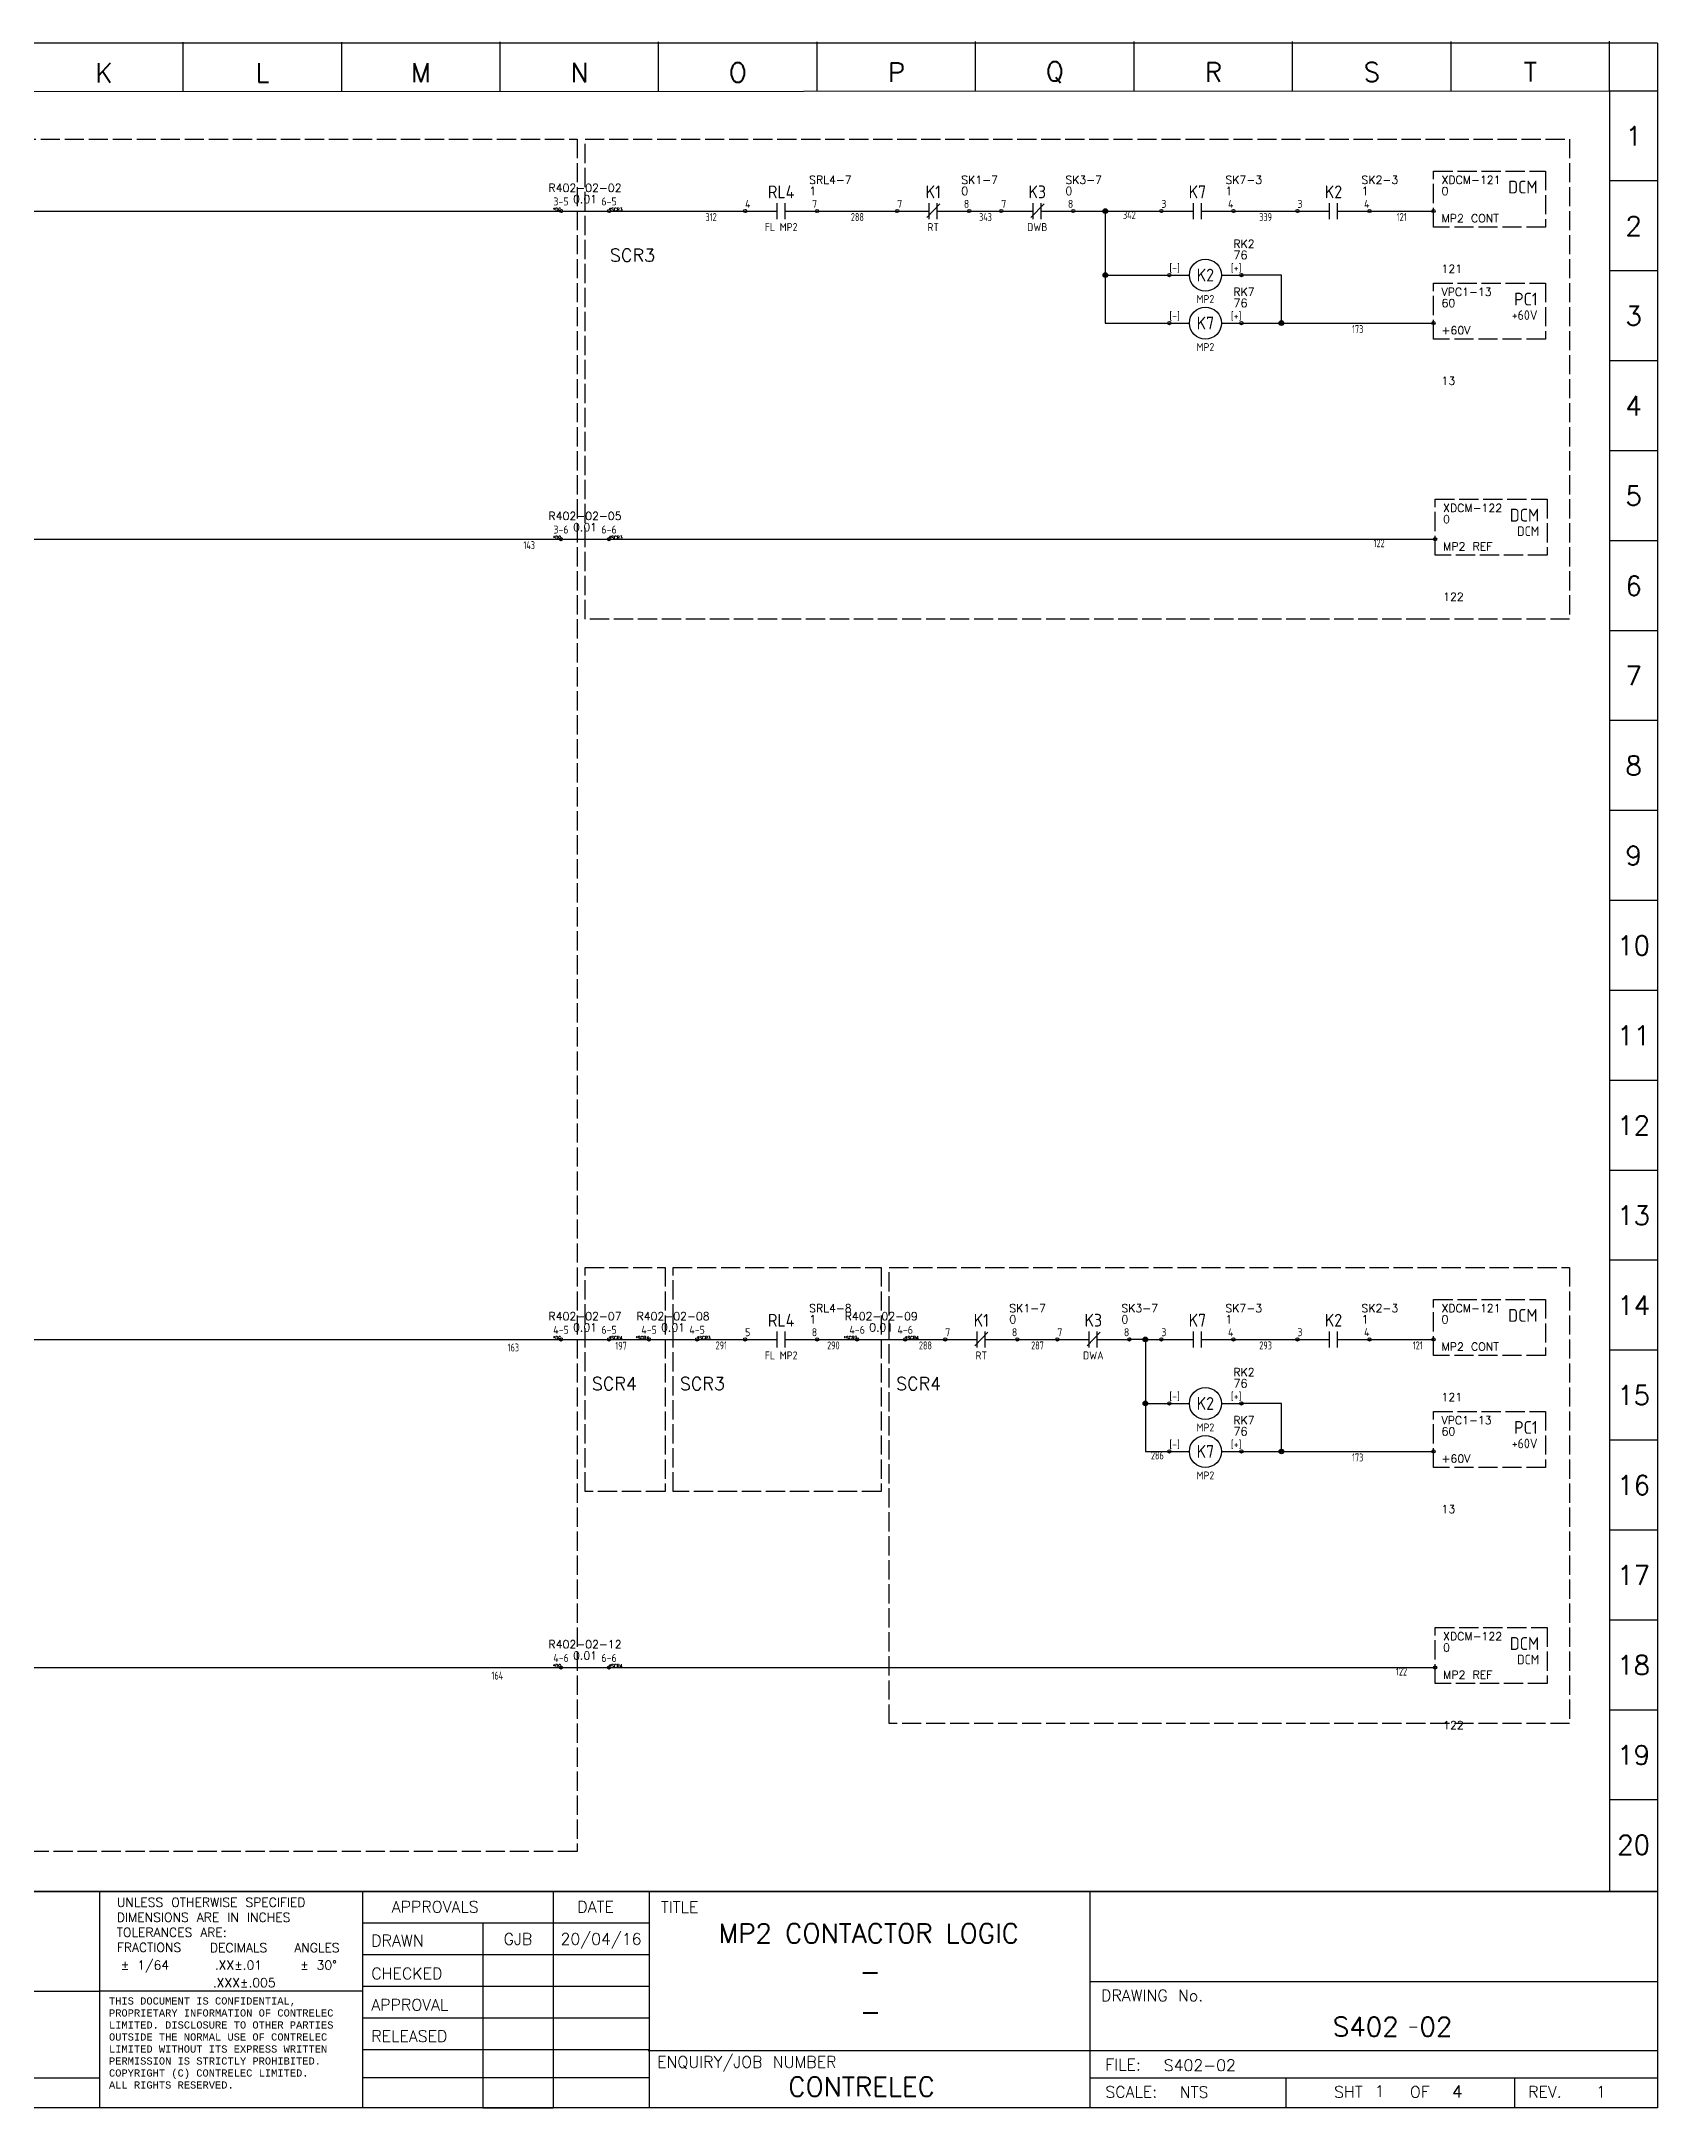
# Model space of a CAD drawing. Header units: millimetres. Extents: x 0 to 1020, y 0 to 646.
# Drawn here: x 515 to 1020, y 0 to 646 of the extents above; entities that cross this region are included whole.
import ezdxf
from ezdxf.enums import TextEntityAlignment as Align

# ---------------------------------------------------------------- set-up
doc = ezdxf.new("R2010")
doc.units = ezdxf.units.MM
doc.header["$LTSCALE"] = 0.5
doc.linetypes.add('ACAD_ISO02W100', pattern=[15, 12, -3])
for name, color, linetype in [('LOCBOX', 7, 'ACAD_ISO02W100'), ('NETLIST', 50, 'Continuous'), ('OUTLINE_0', 7, 'Continuous'), ('OUTLINE_GRID', 7, 'Continuous'), ('SYMS', 7, 'Continuous'), ('WIREFIXED', 7, 'Continuous'), ('WIRES', 7, 'Continuous')]:
    doc.layers.add(name, color=color, linetype=linetype)
doc.styles.add('MONOTXT', font='monotxt', dxfattribs={"height": 0.125})
doc.styles.get("Standard").update_dxf_attribs({"font": 'txt.shx', "bigfont": 'gbcbig.shx'})
doc.styles.add('WD', font='romans.shx', dxfattribs={"bigfont": 'gbcbig.shx'})
doc.styles.add('WD_IEC', font='isocp2.shx', dxfattribs={"width": 0.9, "height": 4})

# ---------------------------------------------------------------- blocks, each defined once
blk = doc.blocks.new('CONTRELEC 2016 BLOCK')
for p, q in [((444.47, 68.75), (444.47, 12.5)), ((512.88, 68.75), (512.88, 12.5)), ((562.5, 68.75), (562.5, 12.5)), ((587.5, 68.75), (587.5, 12.5)), ((702.25, 68.75), (702.25, 12.5)), ((587.5, 60.54), (512.88, 60.54)), ((544.24, 60.54), (544.24, 12.5)), ((587.5, 52.27), (512.88, 52.27)), ((587.5, 44.04), (512.88, 44.04)), ((702.25, 45.31), (850, 45.31)), ((362.88, 42.79), (444.47, 42.79)), ((444.47, 42.9), (513.01, 42.9)), ((587.5, 35.79), (512.88, 35.79)), ((587.5, 27.54), (512.88, 27.54)), ((587.24, 27.38), (850, 27.38)), ((362.88, 20.29), (444.47, 20.29)), ((587.5, 20.29), (512.88, 20.29)), ((702.25, 20.31), (850, 20.31)), ((753.23, 20.31), (753.23, 12.5)), ((812.7, 20.31), (812.7, 12.5))]:
    blk.add_line(p, q)
blk.add_lwpolyline([(0, 68.75), (850, 68.75), (850, 12.5), (0, 12.5)], close=True)
at = {"layer": 'OUTLINE_0', "linetype": 'Continuous'}
blk.add_line((544.24, 12.5), (562.5, 12.5), dxfattribs=at)
at = {"insert": (784.15, 34.85), "char_height": 2.5, "width": 3.4096, "attachment_point": 1}
blk.add_mtext('\\pi0.87148;-', dxfattribs=at)
at = {"layer": 'OUTLINE_0'}
for s, height, p in [('UNLESS OTHERWISE SPECIFIED', 2.35, (448.97, 64.79)), ('APPROVALS', 3, (520.53, 63.28)), ('DATE', 3, (568.82, 63.28)), ('TITLE', 3, (590.57, 63.19)), ('TOLERANCES ARE:', 2.35, (448.97, 56.96)), ('DIMENSIONS ARE IN INCHES', 2.35, (448.97, 60.88)), ('FRACTIONS', 2.35, (449.01, 53.04)), ('DECIMALS', 2.35, (473.22, 52.96)), ('ANGLES', 2.35, (495.17, 52.96)), ('DRAWN', 3, (515.21, 54.5)), ('%%P 1/64', 2.35, (450.01, 48.43)), ('.XX%%P.01', 2.35, (474.49, 48.43)), ('%%P 30%%D', 2.35, (496.69, 48.43)), ('CHECKED', 3, (515.21, 45.93)), ('.XXX%%P.005', 2.35, (473.98, 43.89)), ('DRAWING No.', 3, (705.14, 40.21)), ('APPROVAL', 3, (515.21, 37.77)), ('RELEASED', 3, (515.21, 29.61)), ('ENQUIRY/JOB NUMBER', 3, (589.63, 22.91)), ('FILE:', 3, (706.25, 22.18)), ('SCALE:', 3, (706.25, 15.11)), ('SHT    OF', 3, (765.79, 15.11))]:
    blk.add_text(s, height=height, dxfattribs=at).set_placement(p)
at = {"layer": 'OUTLINE_0', "style": 'WD'}
blk.add_text('REV.', height=3, dxfattribs=at).set_placement((816.29, 15.11))
at = {"layer": 'OUTLINE_0', "insert": (446.94, 41.22), "char_height": 1.875, "width": 63.19, "attachment_point": 1, "style": 'MONOTXT'}
blk.add_mtext('THIS DOCUMENT IS CONFIDENTIAL, PROPRIETARY INFORMATION OF CONTRELEC LIMITED. DISCLOSURE TO OTHER PARTIES OUTSIDE THE NORMAL USE OF CONTRELEC LIMITED WITHOUT ITS EXPRESS WRITTEN PERMISSION IS STRICTLY PROHIBITED. COPYRIGHT (C) CONTRELEC LIMITED.^JALL RIGHTS RESERVED.', dxfattribs=at)
at = {"layer": 'OUTLINE_0', "style": 'WD'}
for tag, height, p in [('DWGDESC1', 5, (644.66, 57.89)), ('EDBY', 3, (553.37, 56.41)), ('EDDATE', 3, (575, 56.41)), ('CKBY', 3, (553.37, 48.16)), ('CKDATE', 3, (575, 48.16)), ('DWGDESC2', 5, (645.03, 47.96)), ('DWGDESC3', 5, (645.15, 37.57)), ('PROJDESC', 5, (642.81, 17.97)), ('REVISION', 3, (835.28, 16.64))]:
    blk.add_attdef(tag, text='', height=height, dxfattribs=at).set_placement(p, align=Align.MIDDLE_CENTER)
blk.add_attdef('DWGNO', text='', height=5, dxfattribs=at).set_placement((782.6, 33.58), align=Align.MIDDLE_RIGHT)
blk.add_attdef('SHEETNO', text='', height=5, dxfattribs=at).set_placement((788, 33.58), align=Align.MIDDLE_LEFT)
for tag, p, height in [('FILENAME', (721.45, 22.05), 3), ('SCALE', (725.62, 15.05), 3), ('SH', (776.35, 15.29), 3), ('NSH', (796.5, 15.11), 3.12)]:
    blk.add_attdef(tag, p, '', height=height, dxfattribs=at)
at = {"layer": 'OUTLINE_0', "style": 'WD', "flags": 1}
blk.add_attdef('WD_TB', (567.05, 15.25), '', height=3, dxfattribs=at)
blk = doc.blocks.new('2010 Grid')
at = {"layer": 'OUTLINE_GRID'}
for p, q in [((850, 481.25), (0, 481.25)), ((466.25, 468.55), (466.25, 481.49)), ((507.5, 468.57), (507.5, 481.51)), ((548.75, 468.59), (548.75, 481.53)), ((590, 468.61), (590, 481.56)), ((631.25, 468.63), (631.25, 481.58)), ((672.5, 468.66), (672.5, 481.6)), ((713.75, 468.68), (713.75, 481.62)), ((755, 468.7), (755, 481.64)), ((796.25, 468.72), (796.25, 481.67)), ((837.5, 468.74), (837.5, 481.69)), ((850, 481.25), (850, 0)), ((837.5, 468.74), (12.5, 468.31)), ((837.5, 468.74), (837.5, 0)), ((850, 468.74), (837.5, 468.74)), ((850, 445.33), (837.5, 445.33)), ((850, 421.91), (837.5, 421.91)), ((850, 398.5), (837.5, 398.5)), ((850, 375.08), (837.5, 375.08)), ((850, 351.67), (837.5, 351.67)), ((850, 328.25), (837.5, 328.25)), ((850, 304.84), (837.5, 304.84)), ((850, 281.42), (837.5, 281.42)), ((850, 258.01), (837.5, 258.01)), ((850, 234.59), (837.5, 234.59)), ((850, 211.18), (837.5, 211.18)), ((850, 187.76), (837.5, 187.76)), ((850, 164.35), (837.5, 164.35)), ((850, 140.93), (837.5, 140.93)), ((850, 117.51), (837.5, 117.51)), ((850, 94.1), (837.5, 94.1)), ((850, 70.68), (837.5, 70.68)), ((850, 47.27), (837.5, 47.27)), ((850, 23.85), (837.5, 23.85)), ((850, 0), (0, 0))]:
    blk.add_line(p, q, dxfattribs=at)
at = {"layer": 'OUTLINE_GRID', "char_height": 5, "width": 17.7556, "attachment_point": 5}
for s, insert in [('K', (445.62, 473.5)), ('L', (486.88, 473.52)), ('M', (528.12, 473.54)), ('N', (569.38, 473.56)), ('O', (610.62, 473.59)), ('P', (651.88, 473.61)), ('Q', (693.12, 473.63)), ('R', (734.38, 473.65)), ('S', (775.62, 473.67)), ('T', (816.88, 473.69)), ('1', (843.75, 457.04)), ('2', (843.75, 433.62)), ('3', (843.75, 410.21)), ('4', (843.75, 386.79)), ('5', (843.75, 363.37)), ('6', (843.75, 339.96)), ('7', (843.75, 316.54)), ('8', (843.75, 293.13)), ('9', (843.75, 269.71)), ('10', (843.75, 246.3)), ('11', (843.75, 222.88)), ('12', (843.75, 199.47)), ('13', (843.75, 176.05)), ('14', (843.75, 152.64)), ('15', (843.75, 129.22)), ('16', (843.75, 105.81)), ('17', (843.75, 82.39)), ('18', (843.75, 58.98)), ('19', (843.75, 35.56)), ('20', (843.75, 12.15))]:
    blk.add_mtext(s, dxfattribs=dict(at, insert=insert))
blk = doc.blocks.new('INTERCONNECT-H1')
blk.add_line((-2.5, 0), (12.5, 0))
for centre in [(-2.5, 0), (12.5, 0)]:
    blk.add_circle(centre, 0.5)
at = {"style": 'WD_IEC', "flags": 1}
for tag, height, p in [('LOC', 4, (5, 10)), ('TAG1', 4, (-2.43, 3.16)), ('DESC1', 2.5, (5, -2.5))]:
    blk.add_attdef(tag, text='', height=height, dxfattribs=at).set_placement(p, align=Align.MIDDLE_CENTER)
at = {"style": 'WD_IEC', "flags": 8}
for tag, p in [('TERM01', (-2.5, 1)), ('TERM02', (12.5, 1))]:
    blk.add_attdef(tag, text='', height=2.5, dxfattribs=at).set_placement(p, align=Align.BOTTOM_CENTER)
at = {"style": 'WD_IEC', "flags": 1}
blk.add_attdef('X4TERM01', (-2.5, 0), '', height=0.5, dxfattribs=at)
blk.add_attdef('X1TERM02', text='', height=0.5, dxfattribs=at).set_placement((12.5, 0), align=Align.RIGHT)
at = {"layer": 'NETLIST'}
for tag, p in [('NETTAG', (5, 6)), ('NETVALUE', (5, 2.5))]:
    blk.add_attdef(tag, text='', height=2.5, dxfattribs=at).set_placement(p, align=Align.CENTER)
blk.add_attdef('X4TERMDESC01', text='', height=1, dxfattribs=at).set_placement((-2.5, 0), align=Align.RIGHT)
blk.add_attdef('X1TERMDESC02', (12.5, 0), '', height=1, dxfattribs=at)
blk = doc.blocks.new('CONTACTOR-H')
for p, q in [((0, 0), (6.25, 0)), ((16.25, 0), (22.5, 0))]:
    blk.add_line(p, q)
for centre, radius in [((0, 0), 0.5), ((11.25, 0), 5), ((22.5, 0), 0.5)]:
    blk.add_circle(centre, radius)
at = {"style": 'WD_IEC', "flags": 1}
blk.add_attdef('LOC', text='', height=4, dxfattribs=at).set_placement((11.25, 8.5), align=Align.MIDDLE_CENTER)
at = {"style": 'WD_IEC'}
for tag, p, height, flags in [('X4TERM01', (0, 0), 0.64, 1), ('TERM01', (0, 1), 2.5, 8), ('X1TERM02', (22.5, 0), 0.64, 1)]:
    blk.add_attdef(tag, p, '', height=height, dxfattribs=dict(at, flags=flags))
for tag, height, p in [('TAG1', 4, (11.25, 0)), ('DESC1', 2.5, (11.25, -7.5))]:
    blk.add_attdef(tag, text='', height=height, dxfattribs=at).set_placement(p, align=Align.MIDDLE_CENTER)
at = {"style": 'WD_IEC', "flags": 8}
blk.add_attdef('TERM02', text='', height=2.5, dxfattribs=at).set_placement((22.5, 1), align=Align.RIGHT)
at = {"layer": 'NETLIST'}
for tag, p, height in [('NETTAG', (20, 8.5), 2.5), ('NETVALUE', (20, 5), 2.56)]:
    blk.add_attdef(tag, p, '', height=height, dxfattribs=at)
blk = doc.blocks.new('DCM-2')
at = {"linetype": 'ACAD_ISO02W100'}
blk.add_lwpolyline([(0, 12.5), (35, 12.5), (35, -5), (0, -5)], close=True, dxfattribs=at)
blk.add_circle((0, 0), 0.5)
at = {"style": 'WD_IEC'}
for tag, height, flags, p in [('LOC', 4, 1, (32.5, 14.5)), ('DESC1', 3, 8, (32.5, 2.5))]:
    blk.add_attdef(tag, text='', height=height, dxfattribs=dict(at, flags=flags)).set_placement(p, align=Align.MIDDLE_RIGHT)
blk.add_attdef('TAG1', text='', height=4, dxfattribs=at).set_placement((32.5, 7.5), align=Align.MIDDLE_RIGHT)
at = {"style": 'WD_IEC', "flags": 1}
blk.add_attdef('X4TERM01', (0, 0), '', height=0.5, dxfattribs=at)
blk.add_attdef('TERMDESC01', text='', height=2.5).set_placement((2.5, -1), align=Align.TOP_LEFT)
blk.add_attdef('TERM01', text='', height=2.5).set_placement((2.5, -20), align=Align.BOTTOM_LEFT)
at = {"layer": 'NETLIST'}
for tag, p in [('NETTAG', (2.5, 8.5)), ('NETVALUE', (2.5, 5))]:
    blk.add_attdef(tag, p, '', height=2.5, dxfattribs=at)
blk = doc.blocks.new('WD_WNH')
at = {"linetype": 'Continuous', "style": 'WD_IEC', "width": 0.8}
blk.add_attdef('WIRENO', text='', height=2.5, dxfattribs=at).set_placement((0, 0.75), align=Align.CENTER)
at = {"style": 'WD_IEC', "flags": 1}
for tag, p in [('W08USER', (0, 0.375)), ('W04USER', (0, 0.875)), ('W05USER', (0, 0.75)), ('W09USER', (0, 0.25)), ('W03USER', (0, 1)), ('W06USER', (0, 0.625)), ('W07USER', (0, 0.5)), ('W02USER', (0, 1.125)), ('W01USER', (0, 1.25)), ('W10USER', (0, 0.125))]:
    blk.add_attdef(tag, text='', height=0.08, dxfattribs=at).set_placement(p, align=Align.CENTER)
blk = doc.blocks.new('CONTACT-NO')
for p, q in [((2.5, 0), (12.5, 0)), ((12.5, -2.5), (12.5, 2.5)), ((15, -2.5), (15, 2.5)), ((15, 0), (25, 0))]:
    blk.add_line(p, q)
for centre in [(2.5, 0), (25, 0)]:
    blk.add_circle(centre, 0.5)
at = {"style": 'WD_IEC', "flags": 1}
blk.add_attdef('LOC', text='', height=4, dxfattribs=at).set_placement((13.75, 11), align=Align.MIDDLE_CENTER)
at = {"style": 'WD_IEC'}
for tag, height, p in [('TAG1', 4, (13.75, 6)), ('DESC1', 2.5, (13.75, -5))]:
    blk.add_attdef(tag, text='', height=height, dxfattribs=at).set_placement(p, align=Align.MIDDLE_CENTER)
for tag, p, height, flags in [('X4TERM01', (2.5, 0), 0.64, 1), ('TERM01', (2.5, 1), 2.5, 8), ('X1TERM02', (25, 0), 0.64, 1)]:
    blk.add_attdef(tag, p, '', height=height, dxfattribs=dict(at, flags=flags))
at = {"style": 'WD_IEC', "flags": 8}
blk.add_attdef('TERM02', text='', height=2.5, dxfattribs=at).set_placement((25, 1), align=Align.RIGHT)
at = {"layer": 'NETLIST'}
for tag, p, height in [('NETTAG', (22.5, 8.5), 2.5), ('NETVALUE', (22.5, 5), 2.56)]:
    blk.add_attdef(tag, p, '', height=height, dxfattribs=at)
blk = doc.blocks.new('WD_WNH2')
at = {"linetype": 'Continuous', "style": 'WD_IEC', "width": 0.8}
blk.add_attdef('WIRENO', text='', height=2.5, dxfattribs=at).set_placement((0, 0), align=Align.TOP_CENTER)
at = {"style": 'WD_IEC', "flags": 1}
for tag, p in [('W02USER', (0, -1.21)), ('W03USER', (0, -1.33)), ('W04USER', (0, -1.46)), ('W05USER', (0, -1.58)), ('W06USER', (0, -1.71)), ('W07USER', (0, -1.83)), ('W08USER', (0, -1.96)), ('W09USER', (0, -2.08)), ('W01USER', (0, -1.08)), ('W10USER', (0, -2.21))]:
    blk.add_attdef(tag, text='', height=0.08, dxfattribs=at).set_placement(p, align=Align.CENTER)
blk = doc.blocks.new('CONTACT-NC')
for p, q in [((0, 0), (10, 0)), ((13.35, 2.25), (9.28, -2.05)), ((10, -2.5), (10, 2.5)), ((12.5, -2.5), (12.5, 2.5)), ((12.5, 0), (22.5, 0))]:
    blk.add_line(p, q)
for centre in [(0, 0), (22.5, 0)]:
    blk.add_circle(centre, 0.5)
at = {"style": 'WD_IEC', "flags": 1}
blk.add_attdef('LOC', text='', height=4, dxfattribs=at).set_placement((11.25, 11), align=Align.MIDDLE_CENTER)
at = {"style": 'WD_IEC'}
for tag, height, p in [('TAG1', 4, (11.25, 6)), ('DESC1', 2.5, (11.25, -5))]:
    blk.add_attdef(tag, text='', height=height, dxfattribs=at).set_placement(p, align=Align.MIDDLE_CENTER)
for tag, p, height, flags in [('X4TERM01', (0, 0), 0.64, 1), ('TERM01', (0, 1), 2.5, 8), ('X1TERM02', (22.5, 0), 0.64, 1)]:
    blk.add_attdef(tag, p, '', height=height, dxfattribs=dict(at, flags=flags))
at = {"style": 'WD_IEC', "flags": 8}
blk.add_attdef('TERM02', text='', height=2.5, dxfattribs=at).set_placement((22.5, 1), align=Align.RIGHT)
at = {"layer": 'NETLIST'}
for tag, p, height in [('NETTAG', (20, 8.5), 2.5), ('NETVALUE', (20, 5), 2.56)]:
    blk.add_attdef(tag, p, '', height=height, dxfattribs=at)
blk = doc.blocks.new('WDDOT')
for radius in [0.72, 0.449, 0.223]:
    blk.add_circle((0, 0), radius)

msp = doc.modelspace()

# ---------------------------------------------------------------- linework, layer by layer
at = {"layer": 'LOCBOX'}
for points in [[(147.5, 615), (682.5, 615), (682.5, 80), (147.5, 80)], [(685, 615), (992.5, 615), (992.5, 465), (685, 465)], [(685, 262.5), (710, 262.5), (710, 192.5), (685, 192.5)], [(712.5, 262.5), (777.5, 262.5), (777.5, 192.5), (712.5, 192.5)], [(780, 262.43), (992.5, 262.5), (992.5, 120), (780, 120)]]:
    msp.add_lwpolyline(points, close=True, dxfattribs=at)
at = {"layer": 'WIRES'}
for p, q in [((332.5, 592.5), (677.5, 592.5)), ((692.5, 592.5), (735, 592.5)), ((757.5, 592.5), (782.5, 592.5)), ((805, 592.5), (815, 592.5)), ((837.5, 592.5), (865, 592.5)), ((847.5, 592.5), (847.5, 572.5)), ((887.5, 592.5), (907.5, 592.5)), ((930, 592.5), (950, 592.5)), ((847.5, 572.5), (867.5, 572.5)), ((847.5, 572.5), (847.5, 557.5)), ((902.5, 572.5), (890, 572.5)), ((902.5, 557.5), (902.5, 572.5)), ((847.5, 557.5), (867.5, 557.5)), ((890, 557.5), (902.5, 557.5)), ((902.5, 557.5), (950, 557.5)), ((288.75, 490), (677.5, 490)), ((692.5, 490), (950.5, 490)), ((332.5, 240), (677.5, 240)), ((692.5, 240), (705, 240)), ((720, 240), (735, 240)), ((757.5, 240), (770, 240)), ((785, 240), (797.5, 240)), ((820, 240), (832.5, 240)), ((860, 240), (855, 240)), ((860, 240), (860, 220)), ((860, 240), (865, 240)), ((887.5, 240), (907.5, 240)), ((930, 240), (950, 240)), ((860, 220), (867.5, 220)), ((860, 220), (860, 205)), ((902.5, 220), (890, 220)), ((902.5, 205), (902.5, 220)), ((860, 205), (867.5, 205)), ((890, 205), (902.5, 205)), ((902.5, 205), (950, 205)), ((288.75, 137.5), (677.5, 137.5)), ((692.5, 137.5), (950.5, 137.5))]:
    msp.add_line(p, q, dxfattribs=at)

# ---------------------------------------------------------------- block references
at = {"xscale": 1.2, "yscale": 1.2, "zscale": 1.2}
msp.add_blockref('2010 Grid', (0, 67.5), dxfattribs=at)
ref = msp.add_blockref('INTERCONNECT-H1', (680, 592.5))
ref.add_attrib('TERM02', '6-5', dxfattribs={"height": 2.5, "style": 'WD_IEC'}).set_placement((692.5, 593.5), align=Align.BOTTOM_CENTER)
ref.add_attrib('TERM01', '3-5', dxfattribs={"height": 2.5, "style": 'WD_IEC'}).set_placement((677.5, 593.5), align=Align.BOTTOM_CENTER)
ref.add_attrib('NETVALUE', '0.01', dxfattribs={"layer": 'NETLIST', "height": 2.5}).set_placement((685, 595), align=Align.CENTER)
ref.add_attrib('NETTAG', 'R402-02-02', dxfattribs={"layer": 'NETLIST', "height": 2.5}).set_placement((685, 598.5), align=Align.CENTER)
ref.add_attrib('X4TERMDESC01', '*DC', dxfattribs={"layer": 'NETLIST', "height": 1}).set_placement((677.5, 592.5), align=Align.RIGHT)
ref.add_attrib('X1TERMDESC02', '*SCR3', (692.5, 592.5), dxfattribs={"layer": 'NETLIST', "height": 1})
ref = msp.add_blockref('CONTACT-NO', (732.5, 592.5))
ref.add_attrib('NETTAG', 'SRL4-7', (755, 601), dxfattribs={"layer": 'NETLIST', "height": 2.5})
ref.add_attrib('NETVALUE', '1', (755, 597.5), dxfattribs={"layer": 'NETLIST', "height": 2.56})
ref.add_attrib('TAG1', 'RL4', dxfattribs={"height": 4, "style": 'WD_IEC'}).set_placement((746.25, 598.5), align=Align.MIDDLE_CENTER)
ref.add_attrib('DESC1', 'FL MP2', dxfattribs={"height": 2.5, "style": 'WD_IEC'}).set_placement((746.25, 587.5), align=Align.MIDDLE_CENTER)
ref.add_attrib('TERM01', '4', (735, 593.5), dxfattribs={"height": 2.5, "style": 'WD_IEC'})
ref.add_attrib('TERM02', '7', dxfattribs={"height": 2.5, "style": 'WD_IEC'}).set_placement((757.5, 593.5), align=Align.RIGHT)
ref = msp.add_blockref('CONTACT-NC', (782.5, 592.5))
ref.add_attrib('TERM02', '8', dxfattribs={"height": 2.5, "style": 'WD_IEC'}).set_placement((805, 593.5), align=Align.RIGHT)
ref.add_attrib('TERM01', '7', (782.5, 593.5), dxfattribs={"height": 2.5, "style": 'WD_IEC'})
ref.add_attrib('DESC1', 'RT', dxfattribs={"height": 2.5, "style": 'WD_IEC'}).set_placement((793.75, 587.5), align=Align.MIDDLE_CENTER)
ref.add_attrib('TAG1', 'K1', dxfattribs={"height": 4, "style": 'WD_IEC'}).set_placement((793.75, 598.5), align=Align.MIDDLE_CENTER)
ref.add_attrib('NETVALUE', '0', (802.5, 597.5), dxfattribs={"layer": 'NETLIST', "height": 2.56})
ref.add_attrib('NETTAG', 'SK1-7', (802.5, 601), dxfattribs={"layer": 'NETLIST', "height": 2.5})
ref = msp.add_blockref('CONTACT-NC', (815, 592.5))
ref.add_attrib('TERM02', '8', dxfattribs={"height": 2.5, "style": 'WD_IEC'}).set_placement((837.5, 593.5), align=Align.RIGHT)
ref.add_attrib('TERM01', '7', (815, 593.5), dxfattribs={"height": 2.5, "style": 'WD_IEC'})
ref.add_attrib('DESC1', 'DWB', dxfattribs={"height": 2.5, "style": 'WD_IEC'}).set_placement((826.25, 587.5), align=Align.MIDDLE_CENTER)
ref.add_attrib('TAG1', 'K3', dxfattribs={"height": 4, "style": 'WD_IEC'}).set_placement((826.25, 598.5), align=Align.MIDDLE_CENTER)
ref.add_attrib('NETVALUE', '0', (835, 597.5), dxfattribs={"layer": 'NETLIST', "height": 2.56})
ref.add_attrib('NETTAG', 'SK3-7', (835, 601), dxfattribs={"layer": 'NETLIST', "height": 2.5})
ref = msp.add_blockref('CONTACT-NO', (862.5, 592.5))
ref.add_attrib('NETTAG', 'SK7-3', (885, 601), dxfattribs={"layer": 'NETLIST', "height": 2.5})
ref.add_attrib('NETVALUE', '1', (885, 597.5), dxfattribs={"layer": 'NETLIST', "height": 2.56})
ref.add_attrib('TAG1', 'K7', dxfattribs={"height": 4, "style": 'WD_IEC'}).set_placement((876.25, 598.5), align=Align.MIDDLE_CENTER)
ref.add_attrib('TERM01', '3', (865, 593.5), dxfattribs={"height": 2.5, "style": 'WD_IEC'})
ref.add_attrib('TERM02', '4', dxfattribs={"height": 2.5, "style": 'WD_IEC'}).set_placement((887.5, 593.5), align=Align.RIGHT)
ref = msp.add_blockref('CONTACT-NO', (905, 592.5))
ref.add_attrib('NETTAG', 'SK2-3', (927.5, 601), dxfattribs={"layer": 'NETLIST', "height": 2.5})
ref.add_attrib('NETVALUE', '1', (927.5, 597.5), dxfattribs={"layer": 'NETLIST', "height": 2.56})
ref.add_attrib('TAG1', 'K2', dxfattribs={"height": 4, "style": 'WD_IEC'}).set_placement((918.75, 598.5), align=Align.MIDDLE_CENTER)
ref.add_attrib('TERM01', '3', (907.5, 593.5), dxfattribs={"height": 2.5, "style": 'WD_IEC'})
ref.add_attrib('TERM02', '4', dxfattribs={"height": 2.5, "style": 'WD_IEC'}).set_placement((930, 593.5), align=Align.RIGHT)
for p in [(950, 592.5), (950, 240)]:
    msp.add_blockref('DCM-2', p).add_auto_attribs({'TERMDESC01': 'MP2 CONT', 'TAG1': 'DCM', 'TERM01': '121', 'NETTAG': 'XDCM-121', 'NETVALUE': '0'})
ref = msp.add_blockref('CONTACTOR-H', (867.5, 572.5))
ref.add_attrib('TERM02', '[+]', dxfattribs={"height": 2.5, "style": 'WD_IEC'}).set_placement((890, 573.5), align=Align.RIGHT)
ref.add_attrib('TERM01', '[-]', (867.5, 573.5), dxfattribs={"height": 2.5, "style": 'WD_IEC'})
ref.add_attrib('DESC1', 'MP2', dxfattribs={"height": 2.5, "style": 'WD_IEC'}).set_placement((878.75, 565), align=Align.MIDDLE_CENTER)
ref.add_attrib('TAG1', 'K2', dxfattribs={"height": 4, "style": 'WD_IEC'}).set_placement((878.75, 572.5), align=Align.MIDDLE_CENTER)
ref.add_attrib('NETVALUE', '76', (887.5, 577.5), dxfattribs={"layer": 'NETLIST', "height": 2.56})
ref.add_attrib('NETTAG', 'RK2', (887.5, 581), dxfattribs={"layer": 'NETLIST', "height": 2.5})
ref = msp.add_blockref('CONTACTOR-H', (867.5, 557.5))
ref.add_attrib('TERM02', '[+]', dxfattribs={"height": 2.5, "style": 'WD_IEC'}).set_placement((890, 558.5), align=Align.RIGHT)
ref.add_attrib('TERM01', '[-]', (867.5, 558.5), dxfattribs={"height": 2.5, "style": 'WD_IEC'})
ref.add_attrib('DESC1', 'MP2', dxfattribs={"height": 2.5, "style": 'WD_IEC'}).set_placement((878.75, 550), align=Align.MIDDLE_CENTER)
ref.add_attrib('TAG1', 'K7', dxfattribs={"height": 4, "style": 'WD_IEC'}).set_placement((878.75, 557.5), align=Align.MIDDLE_CENTER)
ref.add_attrib('NETVALUE', '76', (887.5, 562.5), dxfattribs={"layer": 'NETLIST', "height": 2.56})
ref.add_attrib('NETTAG', 'RK7', (887.5, 566), dxfattribs={"layer": 'NETLIST', "height": 2.5})
ref = msp.add_blockref('DCM-2', (950, 557.5))
ref.add_attrib('TERMDESC01', '+60V', dxfattribs={"height": 2.5}).set_placement((952.5, 556.5), align=Align.TOP_LEFT)
ref.add_attrib('DESC1', '+60V', dxfattribs={"height": 3, "style": 'WD_IEC'}).set_placement((982.5, 560), align=Align.MIDDLE_RIGHT)
ref.add_attrib('TAG1', 'PC1', dxfattribs={"height": 4, "style": 'WD_IEC'}).set_placement((982.5, 565), align=Align.MIDDLE_RIGHT)
ref.add_attrib('TERM01', '13', dxfattribs={"height": 2.5}).set_placement((952.5, 537.5), align=Align.BOTTOM_LEFT)
ref.add_attrib('NETTAG', 'VPC1-13', (952.5, 566), dxfattribs={"layer": 'NETLIST', "height": 2.5})
ref.add_attrib('NETVALUE', '60', (952.5, 562.5), dxfattribs={"layer": 'NETLIST', "height": 2.5})
ref = msp.add_blockref('INTERCONNECT-H1', (680, 490))
ref.add_attrib('TERM02', '6-6', dxfattribs={"height": 2.5, "style": 'WD_IEC'}).set_placement((692.5, 491), align=Align.BOTTOM_CENTER)
ref.add_attrib('TERM01', '3-6', dxfattribs={"height": 2.5, "style": 'WD_IEC'}).set_placement((677.5, 491), align=Align.BOTTOM_CENTER)
ref.add_attrib('NETVALUE', '0.01', dxfattribs={"layer": 'NETLIST', "height": 2.5}).set_placement((685, 492.5), align=Align.CENTER)
ref.add_attrib('NETTAG', 'R402-02-05', dxfattribs={"layer": 'NETLIST', "height": 2.5}).set_placement((685, 496), align=Align.CENTER)
ref.add_attrib('X4TERMDESC01', '*DC', dxfattribs={"layer": 'NETLIST', "height": 1}).set_placement((677.5, 490), align=Align.RIGHT)
ref.add_attrib('X1TERMDESC02', '*SCR3', (692.5, 490), dxfattribs={"layer": 'NETLIST', "height": 1})
ref = msp.add_blockref('DCM-2', (950.5, 490))
ref.add_attrib('TERMDESC01', 'MP2 REF', dxfattribs={"height": 2.5}).set_placement((953, 489), align=Align.TOP_LEFT)
ref.add_attrib('DESC1', 'DCM', dxfattribs={"height": 3, "style": 'WD_IEC'}).set_placement((983, 492.5), align=Align.MIDDLE_RIGHT)
ref.add_attrib('TAG1', 'DCM', dxfattribs={"height": 4, "style": 'WD_IEC'}).set_placement((983, 497.5), align=Align.MIDDLE_RIGHT)
ref.add_attrib('TERM01', '122', dxfattribs={"height": 2.5}).set_placement((953, 470), align=Align.BOTTOM_LEFT)
ref.add_attrib('NETTAG', 'XDCM-122', (953, 498.5), dxfattribs={"layer": 'NETLIST', "height": 2.5})
ref.add_attrib('NETVALUE', '0', (953, 495), dxfattribs={"layer": 'NETLIST', "height": 2.5})
ref = msp.add_blockref('INTERCONNECT-H1', (680, 240))
ref.add_attrib('TERM02', '6-5', dxfattribs={"height": 2.5, "style": 'WD_IEC'}).set_placement((692.5, 241), align=Align.BOTTOM_CENTER)
ref.add_attrib('TERM01', '4-5', dxfattribs={"height": 2.5, "style": 'WD_IEC'}).set_placement((677.5, 241), align=Align.BOTTOM_CENTER)
ref.add_attrib('NETVALUE', '0.01', dxfattribs={"layer": 'NETLIST', "height": 2.5}).set_placement((685, 242.5), align=Align.CENTER)
ref.add_attrib('NETTAG', 'R402-02-07', dxfattribs={"layer": 'NETLIST', "height": 2.5}).set_placement((685, 246), align=Align.CENTER)
ref.add_attrib('X4TERMDESC01', '*DC', dxfattribs={"layer": 'NETLIST', "height": 1}).set_placement((677.5, 240), align=Align.RIGHT)
ref.add_attrib('X1TERMDESC02', '*SCR4', (692.5, 240), dxfattribs={"layer": 'NETLIST', "height": 1})
ref = msp.add_blockref('INTERCONNECT-H1', (707.5, 240))
ref.add_attrib('TERM02', '4-5', dxfattribs={"height": 2.5, "style": 'WD_IEC'}).set_placement((720, 241), align=Align.BOTTOM_CENTER)
ref.add_attrib('TERM01', '4-5', dxfattribs={"height": 2.5, "style": 'WD_IEC'}).set_placement((705, 241), align=Align.BOTTOM_CENTER)
ref.add_attrib('NETVALUE', '0.01', dxfattribs={"layer": 'NETLIST', "height": 2.5}).set_placement((712.5, 242.5), align=Align.CENTER)
ref.add_attrib('NETTAG', 'R402-02-08', dxfattribs={"layer": 'NETLIST', "height": 2.5}).set_placement((712.5, 246), align=Align.CENTER)
ref.add_attrib('X4TERMDESC01', '*SCR4', dxfattribs={"layer": 'NETLIST', "height": 1}).set_placement((705, 240), align=Align.RIGHT)
ref.add_attrib('X1TERMDESC02', '*SCR3', (720, 240), dxfattribs={"layer": 'NETLIST', "height": 1})
ref = msp.add_blockref('CONTACT-NO', (732.5, 240))
ref.add_attrib('NETTAG', 'SRL4-8', (755, 248.5), dxfattribs={"layer": 'NETLIST', "height": 2.5})
ref.add_attrib('NETVALUE', '1', (755, 245), dxfattribs={"layer": 'NETLIST', "height": 2.56})
ref.add_attrib('TAG1', 'RL4', dxfattribs={"height": 4, "style": 'WD_IEC'}).set_placement((746.25, 246), align=Align.MIDDLE_CENTER)
ref.add_attrib('DESC1', 'FL MP2', dxfattribs={"height": 2.5, "style": 'WD_IEC'}).set_placement((746.25, 235), align=Align.MIDDLE_CENTER)
ref.add_attrib('TERM01', '5', (735, 241), dxfattribs={"height": 2.5, "style": 'WD_IEC'})
ref.add_attrib('TERM02', '8', dxfattribs={"height": 2.5, "style": 'WD_IEC'}).set_placement((757.5, 241), align=Align.RIGHT)
ref = msp.add_blockref('INTERCONNECT-H1', (772.5, 240))
ref.add_attrib('TERM02', '4-6', dxfattribs={"height": 2.5, "style": 'WD_IEC'}).set_placement((785, 241), align=Align.BOTTOM_CENTER)
ref.add_attrib('TERM01', '4-6', dxfattribs={"height": 2.5, "style": 'WD_IEC'}).set_placement((770, 241), align=Align.BOTTOM_CENTER)
ref.add_attrib('NETVALUE', '0.01', dxfattribs={"layer": 'NETLIST', "height": 2.5}).set_placement((777.5, 242.5), align=Align.CENTER)
ref.add_attrib('NETTAG', 'R402-02-09', dxfattribs={"layer": 'NETLIST', "height": 2.5}).set_placement((777.5, 246), align=Align.CENTER)
ref.add_attrib('X4TERMDESC01', '*SCR3', dxfattribs={"layer": 'NETLIST', "height": 1}).set_placement((770, 240), align=Align.RIGHT)
ref.add_attrib('X1TERMDESC02', '*SCR4', (785, 240), dxfattribs={"layer": 'NETLIST', "height": 1})
ref = msp.add_blockref('CONTACT-NC', (797.5, 240))
ref.add_attrib('TERM02', '8', dxfattribs={"height": 2.5, "style": 'WD_IEC'}).set_placement((820, 241), align=Align.RIGHT)
ref.add_attrib('TERM01', '7', (797.5, 241), dxfattribs={"height": 2.5, "style": 'WD_IEC'})
ref.add_attrib('DESC1', 'RT', dxfattribs={"height": 2.5, "style": 'WD_IEC'}).set_placement((808.75, 235), align=Align.MIDDLE_CENTER)
ref.add_attrib('TAG1', 'K1', dxfattribs={"height": 4, "style": 'WD_IEC'}).set_placement((808.75, 246), align=Align.MIDDLE_CENTER)
ref.add_attrib('NETVALUE', '0', (817.5, 245), dxfattribs={"layer": 'NETLIST', "height": 2.56})
ref.add_attrib('NETTAG', 'SK1-7', (817.5, 248.5), dxfattribs={"layer": 'NETLIST', "height": 2.5})
ref = msp.add_blockref('CONTACT-NC', (832.5, 240))
ref.add_attrib('TERM02', '8', dxfattribs={"height": 2.5, "style": 'WD_IEC'}).set_placement((855, 241), align=Align.RIGHT)
ref.add_attrib('TERM01', '7', (832.5, 241), dxfattribs={"height": 2.5, "style": 'WD_IEC'})
ref.add_attrib('DESC1', 'DWA', dxfattribs={"height": 2.5, "style": 'WD_IEC'}).set_placement((843.75, 235), align=Align.MIDDLE_CENTER)
ref.add_attrib('TAG1', 'K3', dxfattribs={"height": 4, "style": 'WD_IEC'}).set_placement((843.75, 246), align=Align.MIDDLE_CENTER)
ref.add_attrib('NETVALUE', '0', (852.5, 245), dxfattribs={"layer": 'NETLIST', "height": 2.56})
ref.add_attrib('NETTAG', 'SK3-7', (852.5, 248.5), dxfattribs={"layer": 'NETLIST', "height": 2.5})
ref = msp.add_blockref('CONTACT-NO', (862.5, 240))
ref.add_attrib('NETTAG', 'SK7-3', (885, 248.5), dxfattribs={"layer": 'NETLIST', "height": 2.5})
ref.add_attrib('NETVALUE', '1', (885, 245), dxfattribs={"layer": 'NETLIST', "height": 2.56})
ref.add_attrib('TAG1', 'K7', dxfattribs={"height": 4, "style": 'WD_IEC'}).set_placement((876.25, 246), align=Align.MIDDLE_CENTER)
ref.add_attrib('TERM01', '3', (865, 241), dxfattribs={"height": 2.5, "style": 'WD_IEC'})
ref.add_attrib('TERM02', '4', dxfattribs={"height": 2.5, "style": 'WD_IEC'}).set_placement((887.5, 241), align=Align.RIGHT)
ref = msp.add_blockref('CONTACT-NO', (905, 240))
ref.add_attrib('NETTAG', 'SK2-3', (927.5, 248.5), dxfattribs={"layer": 'NETLIST', "height": 2.5})
ref.add_attrib('NETVALUE', '1', (927.5, 245), dxfattribs={"layer": 'NETLIST', "height": 2.56})
ref.add_attrib('TAG1', 'K2', dxfattribs={"height": 4, "style": 'WD_IEC'}).set_placement((918.75, 246), align=Align.MIDDLE_CENTER)
ref.add_attrib('TERM01', '3', (907.5, 241), dxfattribs={"height": 2.5, "style": 'WD_IEC'})
ref.add_attrib('TERM02', '4', dxfattribs={"height": 2.5, "style": 'WD_IEC'}).set_placement((930, 241), align=Align.RIGHT)
ref = msp.add_blockref('CONTACTOR-H', (867.5, 220))
ref.add_attrib('TERM02', '[+]', dxfattribs={"height": 2.5, "style": 'WD_IEC'}).set_placement((890, 221), align=Align.RIGHT)
ref.add_attrib('TERM01', '[-]', (867.5, 221), dxfattribs={"height": 2.5, "style": 'WD_IEC'})
ref.add_attrib('DESC1', 'MP2', dxfattribs={"height": 2.5, "style": 'WD_IEC'}).set_placement((878.75, 212.5), align=Align.MIDDLE_CENTER)
ref.add_attrib('TAG1', 'K2', dxfattribs={"height": 4, "style": 'WD_IEC'}).set_placement((878.75, 220), align=Align.MIDDLE_CENTER)
ref.add_attrib('NETVALUE', '76', (887.5, 225), dxfattribs={"layer": 'NETLIST', "height": 2.56})
ref.add_attrib('NETTAG', 'RK2', (887.5, 228.5), dxfattribs={"layer": 'NETLIST', "height": 2.5})
ref = msp.add_blockref('CONTACTOR-H', (867.5, 205))
ref.add_attrib('TERM02', '[+]', dxfattribs={"height": 2.5, "style": 'WD_IEC'}).set_placement((890, 206), align=Align.RIGHT)
ref.add_attrib('TERM01', '[-]', (867.5, 206), dxfattribs={"height": 2.5, "style": 'WD_IEC'})
ref.add_attrib('DESC1', 'MP2', dxfattribs={"height": 2.5, "style": 'WD_IEC'}).set_placement((878.75, 197.5), align=Align.MIDDLE_CENTER)
ref.add_attrib('TAG1', 'K7', dxfattribs={"height": 4, "style": 'WD_IEC'}).set_placement((878.75, 205), align=Align.MIDDLE_CENTER)
ref.add_attrib('NETVALUE', '76', (887.5, 210), dxfattribs={"layer": 'NETLIST', "height": 2.56})
ref.add_attrib('NETTAG', 'RK7', (887.5, 213.5), dxfattribs={"layer": 'NETLIST', "height": 2.5})
ref = msp.add_blockref('DCM-2', (950, 205))
ref.add_attrib('TERMDESC01', '+60V', dxfattribs={"height": 2.5}).set_placement((952.5, 204), align=Align.TOP_LEFT)
ref.add_attrib('DESC1', '+60V', dxfattribs={"height": 3, "style": 'WD_IEC'}).set_placement((982.5, 207.5), align=Align.MIDDLE_RIGHT)
ref.add_attrib('TAG1', 'PC1', dxfattribs={"height": 4, "style": 'WD_IEC'}).set_placement((982.5, 212.5), align=Align.MIDDLE_RIGHT)
ref.add_attrib('TERM01', '13', dxfattribs={"height": 2.5}).set_placement((952.5, 185), align=Align.BOTTOM_LEFT)
ref.add_attrib('NETTAG', 'VPC1-13', (952.5, 213.5), dxfattribs={"layer": 'NETLIST', "height": 2.5})
ref.add_attrib('NETVALUE', '60', (952.5, 210), dxfattribs={"layer": 'NETLIST', "height": 2.5})
ref = msp.add_blockref('DCM-2', (950.5, 137.5))
ref.add_attrib('TERMDESC01', 'MP2 REF', dxfattribs={"height": 2.5}).set_placement((953, 136.5), align=Align.TOP_LEFT)
ref.add_attrib('DESC1', 'DCM', dxfattribs={"height": 3, "style": 'WD_IEC'}).set_placement((983, 140), align=Align.MIDDLE_RIGHT)
ref.add_attrib('TAG1', 'DCM', dxfattribs={"height": 4, "style": 'WD_IEC'}).set_placement((983, 145), align=Align.MIDDLE_RIGHT)
ref.add_attrib('TERM01', '122', dxfattribs={"height": 2.5}).set_placement((953, 117.5), align=Align.BOTTOM_LEFT)
ref.add_attrib('NETTAG', 'XDCM-122', (953, 146), dxfattribs={"layer": 'NETLIST', "height": 2.5})
ref.add_attrib('NETVALUE', '0', (953, 142.5), dxfattribs={"layer": 'NETLIST', "height": 2.5})
ref = msp.add_blockref('INTERCONNECT-H1', (680, 137.5))
ref.add_attrib('TERM02', '6-6', dxfattribs={"height": 2.5, "style": 'WD_IEC'}).set_placement((692.5, 138.5), align=Align.BOTTOM_CENTER)
ref.add_attrib('TERM01', '4-6', dxfattribs={"height": 2.5, "style": 'WD_IEC'}).set_placement((677.5, 138.5), align=Align.BOTTOM_CENTER)
ref.add_attrib('NETVALUE', '0.01', dxfattribs={"layer": 'NETLIST', "height": 2.5}).set_placement((685, 140), align=Align.CENTER)
ref.add_attrib('NETTAG', 'R402-02-12', dxfattribs={"layer": 'NETLIST', "height": 2.5}).set_placement((685, 143.5), align=Align.CENTER)
ref.add_attrib('X4TERMDESC01', '*DC', dxfattribs={"layer": 'NETLIST', "height": 1}).set_placement((677.5, 137.5), align=Align.RIGHT)
ref.add_attrib('X1TERMDESC02', '*SCR4', (692.5, 137.5), dxfattribs={"layer": 'NETLIST', "height": 1})
msp.add_blockref('CONTRELEC 2016 BLOCK', (0, -15), dxfattribs=at).add_auto_attribs({'DWGNO': 'S402', 'FILENAME': 'S402-02', 'DWGDESC1': 'MP2 CONTACTOR LOGIC', 'DWGDESC2': '-', 'DWGDESC3': '-', 'SH': '1', 'NSH': '4', 'SCALE': 'NTS', 'EDBY': 'GJB', 'EDDATE': '20/04/16', 'PROJDESC': 'CONTRELEC', 'SHEETNO': '02', 'REVISION': '1'})
at = {"layer": 'SYMS'}
for p in [(847.5, 592.5), (847.5, 572.5), (902.5, 557.5), (860, 240), (860, 220), (902.5, 205)]:
    msp.add_blockref('WDDOT', p, dxfattribs=at)
at = {"layer": 'WIREFIXED'}
ref = msp.add_blockref('WD_WNH2', (724.32, 592.5), dxfattribs=at)
ref.add_attrib('WIRENOF', '312', dxfattribs={"linetype": 'Continuous', "height": 2.5, "style": 'WD_IEC', "width": 0.8}).set_placement((724.37, 591.87), align=Align.TOP_CENTER)
ref = msp.add_blockref('WD_WNH2', (770, 592.5), dxfattribs=at)
ref.add_attrib('WIRENOF', '288', dxfattribs={"linetype": 'Continuous', "height": 2.5, "style": 'WD_IEC', "width": 0.8}).set_placement((770.06, 591.87), align=Align.TOP_CENTER)
ref = msp.add_blockref('WD_WNH2', (810, 592.5), dxfattribs=at)
ref.add_attrib('WIRENOF', '343', dxfattribs={"linetype": 'Continuous', "height": 2.5, "style": 'WD_IEC', "width": 0.8}).set_placement((810.06, 591.87), align=Align.TOP_CENTER)
ref = msp.add_blockref('WD_WNH2', (855, 592.5), dxfattribs=at)
ref.add_attrib('WIRENOF', '342', dxfattribs={"linetype": 'Continuous', "height": 2.5, "style": 'WD_IEC', "width": 0.8}).set_placement((855, 592.5), align=Align.TOP_CENTER)
ref = msp.add_blockref('WD_WNH2', (897.5, 592.5), dxfattribs=at)
ref.add_attrib('WIRENOF', '339', dxfattribs={"linetype": 'Continuous', "height": 2.5, "style": 'WD_IEC', "width": 0.8}).set_placement((897.56, 591.87), align=Align.TOP_CENTER)
ref = msp.add_blockref('WD_WNH2', (940, 592.5), dxfattribs=at)
ref.add_attrib('WIRENOF', '121', dxfattribs={"linetype": 'Continuous', "height": 2.5, "style": 'WD_IEC', "width": 0.8}).set_placement((940.06, 591.87), align=Align.TOP_CENTER)
ref = msp.add_blockref('WD_WNH2', (926.25, 557.5), dxfattribs=at)
ref.add_attrib('WIRENOF', '173', dxfattribs={"linetype": 'Continuous', "height": 2.5, "style": 'WD_IEC', "width": 0.8}).set_placement((926.31, 556.87), align=Align.TOP_CENTER)
ref = msp.add_blockref('WD_WNH2', (667.5, 490), dxfattribs=at)
ref.add_attrib('WIRENOF', '143', dxfattribs={"linetype": 'Continuous', "height": 2.5, "style": 'WD_IEC', "width": 0.8}).set_placement((667.56, 489.37), align=Align.TOP_CENTER)
ref = msp.add_blockref('WD_WNH2', (933, 490), dxfattribs=at)
ref.add_attrib('WIRENOF', '122', dxfattribs={"linetype": 'Continuous', "height": 2.5, "style": 'WD_IEC', "width": 0.8}).set_placement((933, 490), align=Align.TOP_CENTER)
ref = msp.add_blockref('WD_WNH', (696.25, 240), dxfattribs=dict(at, xscale=-1, rotation=180))
ref.add_attrib('WIRENOF', '197', dxfattribs={"linetype": 'Continuous', "height": 2.5, "style": 'WD_IEC', "width": 0.8}).set_placement((696.25, 236.75), align=Align.CENTER)
ref = msp.add_blockref('WD_WNH2', (727.5, 240), dxfattribs=at)
ref.add_attrib('WIRENOF', '291', dxfattribs={"linetype": 'Continuous', "height": 2.5, "style": 'WD_IEC', "width": 0.8}).set_placement((727.56, 239.37), align=Align.TOP_CENTER)
ref = msp.add_blockref('WD_WNH2', (762.5, 240), dxfattribs=at)
ref.add_attrib('WIRENOF', '290', dxfattribs={"linetype": 'Continuous', "height": 2.5, "style": 'WD_IEC', "width": 0.8}).set_placement((762.56, 239.37), align=Align.TOP_CENTER)
ref = msp.add_blockref('WD_WNH2', (791.25, 240), dxfattribs=at)
ref.add_attrib('WIRENOF', '288', dxfattribs={"linetype": 'Continuous', "height": 2.5, "style": 'WD_IEC', "width": 0.8}).set_placement((791.31, 239.37), align=Align.TOP_CENTER)
ref = msp.add_blockref('WD_WNH2', (826.25, 240), dxfattribs=at)
ref.add_attrib('WIRENOF', '287', dxfattribs={"linetype": 'Continuous', "height": 2.5, "style": 'WD_IEC', "width": 0.8}).set_placement((826.31, 239.37), align=Align.TOP_CENTER)
ref = msp.add_blockref('WD_WNH2', (897.5, 240), dxfattribs=at)
ref.add_attrib('WIRENOF', '293', dxfattribs={"linetype": 'Continuous', "height": 2.5, "style": 'WD_IEC', "width": 0.8}).set_placement((897.56, 239.37), align=Align.TOP_CENTER)
ref = msp.add_blockref('WD_WNH2', (945, 240), dxfattribs=at)
ref.add_attrib('WIRENOF', '121', dxfattribs={"linetype": 'Continuous', "height": 2.5, "style": 'WD_IEC', "width": 0.8}).set_placement((945.06, 239.37), align=Align.TOP_CENTER)
ref = msp.add_blockref('WD_WNH2', (662.5, 240), dxfattribs=at)
ref.add_attrib('WIRENOF', '163', dxfattribs={"linetype": 'Continuous', "height": 2.5, "style": 'WD_IEC', "width": 0.8}).set_placement((662.61, 238.73), align=Align.TOP_CENTER)
ref = msp.add_blockref('WD_WNH2', (863.75, 205), dxfattribs=at)
ref.add_attrib('WIRENOF', '286', dxfattribs={"linetype": 'Continuous', "height": 2.5, "style": 'WD_IEC', "width": 0.8}).set_placement((863.75, 205), align=Align.TOP_CENTER)
ref = msp.add_blockref('WD_WNH2', (926.25, 205), dxfattribs=at)
ref.add_attrib('WIRENOF', '173', dxfattribs={"linetype": 'Continuous', "height": 2.5, "style": 'WD_IEC', "width": 0.8}).set_placement((926.31, 204.37), align=Align.TOP_CENTER)
ref = msp.add_blockref('WD_WNH2', (657.5, 137.5), dxfattribs=at)
ref.add_attrib('WIRENOF', '164', dxfattribs={"linetype": 'Continuous', "height": 2.5, "style": 'WD_IEC', "width": 0.8}).set_placement((657.61, 136.23), align=Align.TOP_CENTER)
ref = msp.add_blockref('WD_WNH2', (940, 137.5), dxfattribs=at)
ref.add_attrib('WIRENOF', '122', dxfattribs={"linetype": 'Continuous', "height": 2.5, "style": 'WD_IEC', "width": 0.8}).set_placement((940, 137.5), align=Align.TOP_CENTER)

# ---------------------------------------------------------------- texts
at = {"layer": 'LOCBOX'}
for s, p in [('SCR3', (699.83, 575.5)), ('SCR4', (694.17, 223)), ('SCR3', (721.67, 223)), ('SCR4', (789.17, 223))]:
    msp.add_text(s, height=4, dxfattribs=at).set_placement(p, align=Align.BOTTOM_CENTER)

doc.saveas('drawing.dxf')
